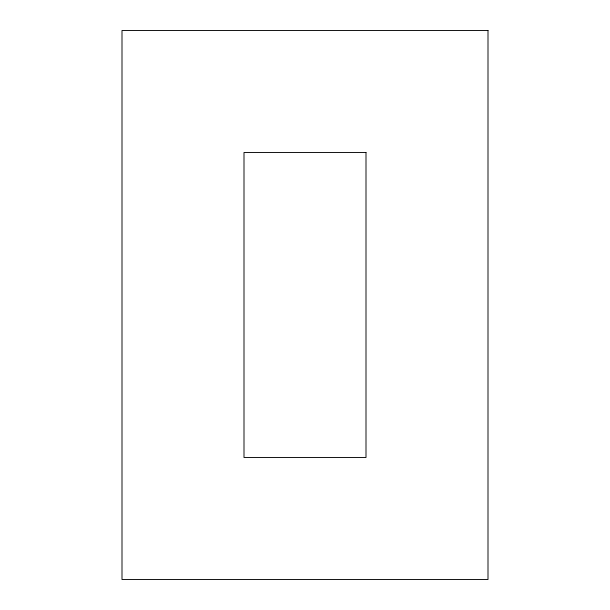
<?xml version="1.0" encoding="UTF-8"?>
<svg xmlns="http://www.w3.org/2000/svg" width="610" height="610" viewBox="0 0 610 610"><rect width="100%" height="100%" fill="white"/><g stroke="black" fill="none" stroke-linecap="round" stroke-linejoin="round"><path stroke-width="0.91" d="M488 30.5L122 30.5L122 579.5L488 579.5L488 30.5M366 152.5L244 152.5L244 457.5L366 457.5L366 152.5"/></g></svg>
